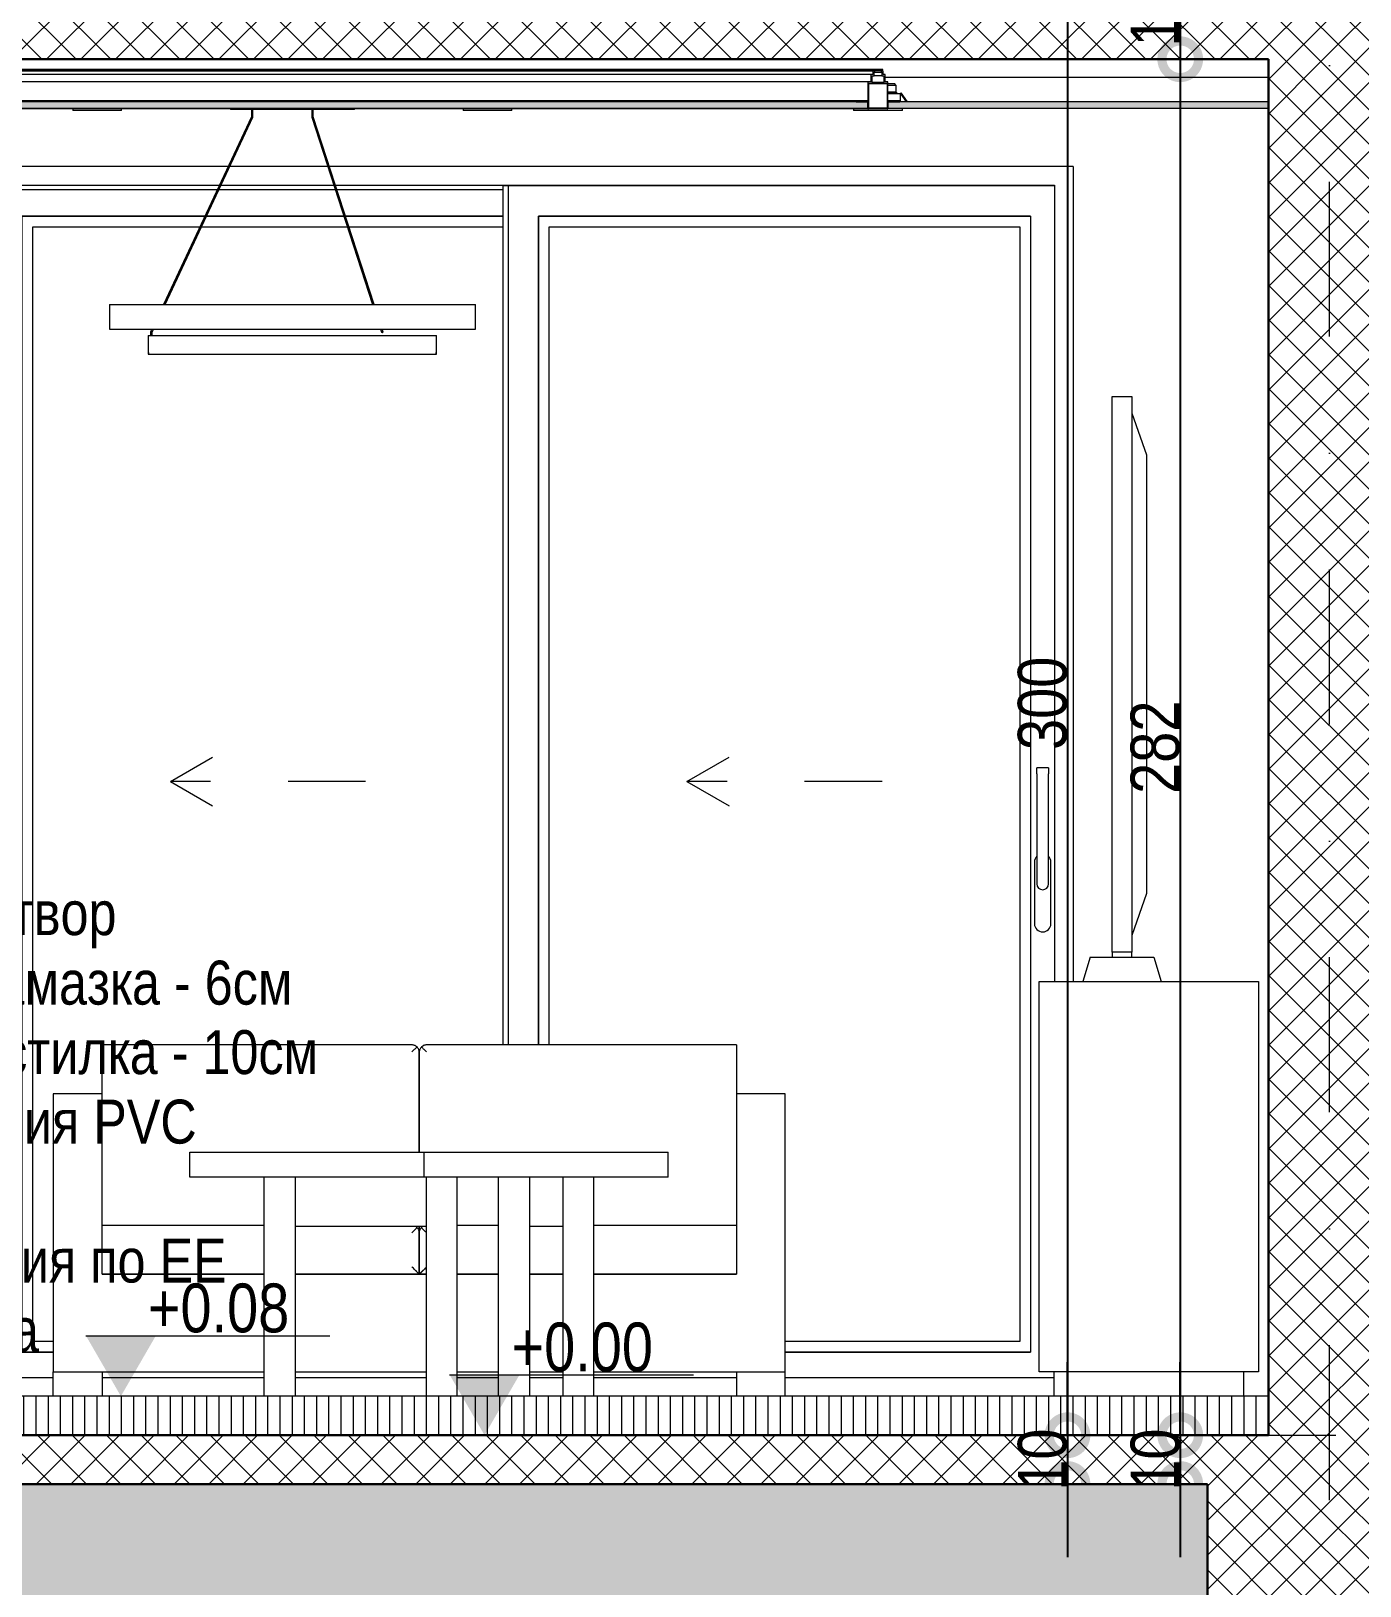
# Model space of a CAD drawing. Header units: centimetres. Extents: x 0 to 25250, y 0 to 2250.
# Drawn here: x 10429.7 to 10702, y 269 to 587.7 of the extents above; entities that cross this region are included whole.
import ezdxf

# ---------------------------------------------------------------- set-up
doc = ezdxf.new("R2010")
doc.units = ezdxf.units.CM
for name, pattern in [('17-View-1$0$Dash', [31.75, 15.875, -15.875]), ('20-View-2$0$Dash', [31.75, 15.875, -15.875]), ('20-View-2$0$Dash dot', [79.375, 31.75, -23.8125, 0, -23.8125])]:
    doc.linetypes.add(name, pattern=pattern)
for name, color, linetype, lineweight in [('A-ANNO-DIMS', 7, 'Continuous', 9), ('A-ANNO-NOTE', 7, 'Continuous', 9), ('A-CLNG', 7, 'Continuous', 15), ('A-CLNG-PATT', 7, 'Continuous', 15), ('A-DETL', 7, 'Continuous', 9), ('A-DETL-GENF', 7, 'Continuous', 9), ('A-FLOR-FNSH', 7, 'Continuous', 9), ('A-FLOR-LEVL', 7, 'Continuous', 9), ('A-FLOR-MCUT', 7, 'Continuous', 9), ('A-FLOR-PATT', 7, 'Continuous', 9), ('A-GLAZ', 7, 'Continuous', 5), ('A-GLAZ-HDLN', 7, '17-View-1$0$Dash', 5), ('A-WALL', 7, 'Continuous', 9), ('A-WALL-PATT', 7, 'Continuous', 9), ('E-ELEC-EQPM', 7, 'Continuous', 9), ('E-LITE-EQPM', 7, 'Continuous', 9), ('G-ANNO-DIMS', 7, 'Continuous', 9), ('G-ANNO-TEXT', 7, 'Continuous', 9), ('I-FURN', 7, 'Continuous', 9), ('S-BEAM', 7, 'Continuous', 9), ('S-COLS', 7, 'Continuous', 9), ('S-GRID', 7, 'Continuous', 9)]:
    doc.layers.add(name, color=color, linetype=linetype, lineweight=lineweight)
doc.styles.add('20-View-2$0$Arial Narrow', font='ARIALN.TTF', dxfattribs={"height": 10})
doc.styles.add('20-View-2$0$Arial Narrow_2', font='ARIALN.TTF', dxfattribs={"height": 9})
doc.dimstyles.new('20-View-2$0$TEC_DIM', dxfattribs={"dimscale": 30.48, "dimtxt": 10.23431, "dimasz": 0.492126, "dimexe": 0.393701, "dimexo": 0.246063, "dimgap": 0, "dimtad": 1, "dimdec": 0, "dimzin": 0, "dimdsep": 46, "dimtxsty": '20-View-2$0$Arial Narrow', "dimblk1": '20-View-2$0$_DotSmall', "dimblk2": '20-View-2$0$_DotSmall', "dimsah": 1, "dimcen": 0.09, "dimazin": 0, "dimtfac": 1, "dimtdec": 4, "dimtix": 1, "dimtmove": 0, "dimatfit": 3, "dimfxl": 1, "dimtvp": 1, "dimtolj": 1, "dimtzin": 0, "dimarcsym": 2})
pattern_1 = [(45, (10354.618, 595.541), (-3.535534, 3.535534), []), (135, (10354.618, 595.541), (-3.535534, -3.535534), [])]

# ---------------------------------------------------------------- blocks, each defined once
blk = doc.blocks.new('SLIDING - TRIPLE - SL_SL_SL - 330x252-2510809-2-2')
at = {"layer": 'A-GLAZ'}
for p, q in [((972.94, 80), (972.94, 256.2)), ((972.94, 256.2), (1124.2, 256.2)), ((1123.78, 255.25), (972.94, 255.25)), ((1076.5, 11.8), (1076.5, 255.25)), ((1077.53, 255.25), (1077.53, 11.8)), ((1077.53, 255.25), (1077.53, 11.8)), ((1147.96, 255.25), (1124.07, 255.25)), ((1124.53, 256.2), (1147.65, 256.2)), ((1147.96, 256.2), (1295.34, 256.2)), ((1182.33, 255.25), (1148.27, 255.25)), ((1182.33, 80), (1182.33, 256.05)), ((1183.36, 256.05), (1182.33, 256.05)), ((1183.36, 256.05), (1183.36, 80)), ((1183.36, 256.05), (1183.36, 80)), ((1295.34, 256.05), (1183.36, 256.05)), ((1295.34, 256.2), (1295.34, 93)), ((977.89, 80), (977.89, 249.85)), ((1076.5, 249.85), (977.89, 249.85)), ((977.89, 249.85), (1076.5, 249.85)), ((977.89, 80), (977.89, 249.85)), ((1083.73, 249.85), (1083.73, 17)), ((1121.24, 249.85), (1083.73, 249.85)), ((1083.73, 17), (1083.73, 249.85)), ((1083.73, 249.85), (1121.24, 249.85)), ((1149.73, 249.85), (1121.56, 249.85)), ((1121.56, 249.85), (1149.73, 249.85)), ((1182.33, 249.85), (1150.02, 249.85)), ((1150.02, 249.85), (1182.33, 249.85)), ((1189.56, 249.85), (1189.56, 80)), ((1290.39, 249.85), (1189.56, 249.85)), ((1189.56, 80), (1189.56, 249.85)), ((1189.56, 249.85), (1290.39, 249.85)), ((1290.39, 249.85), (1290.39, 17)), ((1290.39, 249.85), (1290.39, 17)), ((980.09, 247.65), (1076.5, 247.65)), ((980.09, 79.05), (980.09, 247.65)), ((1085.93, 19.2), (1085.93, 247.65)), ((1085.93, 247.65), (1120.21, 247.65)), ((1120.51, 247.65), (1150.43, 247.65)), ((1150.72, 247.65), (1182.33, 247.65)), ((1191.76, 80), (1191.76, 247.65)), ((1191.76, 247.65), (1288.19, 247.65)), ((1288.19, 247.65), (1288.19, 19.2)), ((1294.09, 136.8), (1291.69, 136.8)), ((1291.69, 136.74), (1291.69, 136.8)), ((1291.69, 135.67), (1291.69, 136.74)), ((1291.69, 135.52), (1291.69, 135.67)), ((1291.69, 135.52), (1291.69, 113)), ((1294.09, 136.8), (1294.09, 136.74)), ((1294.09, 136.74), (1294.09, 135.67)), ((1294.09, 135.67), (1294.09, 135.52)), ((1294.09, 113), (1294.09, 135.52)), ((1291.22, 117.5), (1291.22, 104.83)), ((1294.57, 104.83), (1294.57, 117.5)), ((1076.5, 19.2), (1050.14, 19.2)), ((1090.14, 19.2), (1085.93, 19.2)), ((1288.19, 19.2), (1240.14, 19.2)), ((1050.14, 17), (1076.5, 17)), ((1076.5, 17), (1050.14, 17)), ((1083.73, 17), (1090.14, 17)), ((1090.14, 17), (1083.73, 17)), ((1240.14, 17), (1290.39, 17)), ((1290.39, 17), (1240.14, 17)), ((972.94, 11.8), (972.94, 13)), ((1040.14, 11.8), (972.94, 11.8)), ((1090.14, 11.8), (1050.14, 11.8)), ((1133.38, 11.8), (1100.14, 11.8)), ((1166.55, 11.8), (1139.73, 11.8)), ((1181.38, 11.8), (1172.9, 11.8)), ((1194.55, 11.8), (1187.73, 11.8)), ((1230.14, 11.8), (1200.9, 11.8)), ((1295.14, 11.8), (1240.14, 11.8))]:
    blk.add_line(p, q, dxfattribs=at)
for centre, radius, start, end in [((1292.89, 117.5), 1.68, 135.8789, 180), ((1292.89, 117.5), 1.67, 0, 44.1211), ((1292.89, 113), 1.2, 180, 360), ((1292.89, 104.83), 1.68, 180, 360)]:
    blk.add_arc(centre, radius, start, end, dxfattribs=at)
at = {"layer": 'A-GLAZ-HDLN'}
for p, q in [((1114.14, 134), (1122.8, 139)), ((1219.98, 134), (1228.64, 139)), ((1114.14, 134), (1122.8, 129)), ((1154.14, 134), (1114.14, 134)), ((1219.98, 134), (1228.64, 129)), ((1259.98, 134), (1219.98, 134))]:
    blk.add_line(p, q, dxfattribs=at)
blk = doc.blocks.new('Sofa-08 - 1400 x 802-2263085-2-2')
at = {"layer": 'I-FURN', "color": 253, "true_color": 0xaaaaaa}
for p, q in [((1163.64, 80), (1100.14, 80)), ((1100.14, 78.56), (1100.14, 80)), ((1230.14, 80), (1166.64, 80)), ((1230.14, 80), (1230.14, 78.56)), ((1100.14, 70), (1100.14, 78.56)), ((1165.14, 58), (1165.14, 78.5)), ((1165.14, 78.5), (1165.14, 58)), ((1165.14, 58), (1165.14, 78.5)), ((1230.14, 78.56), (1230.14, 70)), ((1100.14, 70), (1090.14, 70)), ((1090.14, 70), (1090.14, 13)), ((1100.14, 33), (1100.14, 70)), ((1240.14, 70), (1230.14, 70)), ((1230.14, 70), (1230.14, 33)), ((1240.14, 13), (1240.14, 70)), ((1133.38, 43), (1100.14, 43)), ((1100.14, 34.5), (1100.14, 41.5)), ((1165.14, 41.5), (1165.14, 42.76)), ((1165.14, 42.76), (1165.14, 41.5)), ((1165.14, 41.5), (1165.14, 42.76)), ((1165.14, 33), (1165.14, 41.5)), ((1165.14, 41.5), (1165.14, 33)), ((1165.14, 33), (1165.14, 41.5)), ((1181.38, 43), (1172.9, 43)), ((1230.14, 43), (1200.9, 43)), ((1230.14, 41.5), (1230.14, 34.5)), ((1100.14, 33), (1133.38, 33)), ((1133.38, 33), (1100.14, 33)), ((1139.73, 33), (1165.14, 33)), ((1163.64, 33), (1139.73, 33)), ((1166.55, 33), (1163.64, 33)), ((1165.14, 33), (1166.55, 33)), ((1172.9, 33), (1181.38, 33)), ((1181.38, 33), (1172.9, 33)), ((1187.73, 33), (1194.55, 33)), ((1194.55, 33), (1187.73, 33)), ((1200.9, 33), (1230.14, 33)), ((1230.14, 33), (1200.9, 33)), ((1090.14, 13), (1100.14, 13)), ((1090.14, 8), (1090.14, 13)), ((1090.14, 13), (1133.38, 13)), ((1100.14, 13), (1100.14, 8)), ((1139.73, 13), (1166.55, 13)), ((1172.9, 13), (1181.38, 13)), ((1187.73, 13), (1194.55, 13)), ((1200.9, 13), (1240.14, 13)), ((1230.14, 13), (1240.14, 13)), ((1230.14, 13), (1230.14, 8)), ((1240.14, 8), (1240.14, 13))]:
    blk.add_line(p, q, dxfattribs=at)
for points in [[(1164.68, 79.58), (1164.61, 79.65), (1164.45, 79.78), (1164.19, 79.91), (1163.92, 79.98), (1163.74, 80), (1163.64, 80)], [(1166.64, 80), (1166.55, 80), (1166.37, 79.98), (1166.1, 79.91), (1165.84, 79.78), (1165.68, 79.65), (1165.6, 79.58)], [(1163.64, 78.56), (1163.74, 78.65), (1163.92, 78.83), (1164.19, 79.1), (1164.45, 79.35), (1164.61, 79.51), (1164.68, 79.58)], [(1165.14, 78.5), (1165.14, 78.6), (1165.12, 78.8), (1165.03, 79.09), (1164.89, 79.36), (1164.76, 79.51), (1164.68, 79.58)], [(1164.97, 79.19), (1164.96, 79.21), (1164.95, 79.23), (1164.94, 79.25)], [(1165.09, 78.89), (1165.09, 78.91), (1165.08, 78.93), (1165.07, 78.96)], [(1165.6, 79.58), (1165.53, 79.51), (1165.4, 79.36), (1165.25, 79.09), (1165.16, 78.8), (1165.14, 78.6), (1165.14, 78.5)], [(1165.21, 78.96), (1165.21, 78.93), (1165.2, 78.91), (1165.19, 78.89)], [(1165.34, 79.25), (1165.33, 79.23), (1165.32, 79.21), (1165.31, 79.19)], [(1165.6, 79.58), (1165.68, 79.51), (1165.84, 79.35), (1166.1, 79.1), (1166.37, 78.83), (1166.55, 78.65), (1166.64, 78.56)], [(1164.7, 42.56), (1164.63, 42.64), (1164.55, 42.7), (1164.46, 42.76)], [(1164.7, 42.56), (1164.77, 42.49), (1164.9, 42.34), (1165.04, 42.08), (1165.12, 41.79), (1165.14, 41.6), (1165.14, 41.5)], [(1164.97, 42.19), (1164.96, 42.21), (1164.95, 42.23), (1164.94, 42.25)], [(1165.09, 41.89), (1165.09, 41.91), (1165.08, 41.93), (1165.07, 41.95)], [(1165.14, 41.5), (1165.14, 41.6), (1165.16, 41.79), (1165.25, 42.08), (1165.39, 42.34), (1165.51, 42.49), (1165.58, 42.56)], [(1165.21, 41.95), (1165.21, 41.93), (1165.2, 41.91), (1165.19, 41.89)], [(1165.34, 42.25), (1165.33, 42.23), (1165.32, 42.21), (1165.31, 42.19)], [(1165.83, 42.76), (1165.74, 42.7), (1165.66, 42.64), (1165.58, 42.56)]]:
    blk.add_open_spline(points, degree=3, dxfattribs=at)
for points, knots in [([(1163.64, 41.5), (1163.74, 41.59), (1163.92, 41.78), (1164.15, 42.01), (1164.33, 42.19), (1164.51, 42.36), (1164.63, 42.48), (1164.7, 42.56)], [0, 0, 0, 0, 0.25, 0.5, 0.625, 0.75, 1, 1, 1, 1]), ([(1165.58, 42.56), (1165.66, 42.48), (1165.78, 42.36), (1165.96, 42.19), (1166.13, 42.01), (1166.33, 41.81), (1166.49, 41.65), (1166.55, 41.59)], [0, 0, 0, 0, 0.25, 0.375, 0.5, 0.75, 0.9195172, 0.9195172, 0.9195172, 0.9195172]), ([(1165.14, 33), (1165.14, 33), (1165.13, 33.01), (1165.11, 33.03), (1165.09, 33.05), (1165.06, 33.08), (1165.03, 33.12), (1164.99, 33.16), (1164.94, 33.2), (1164.9, 33.25), (1164.84, 33.3), (1164.79, 33.35), (1164.73, 33.41), (1164.67, 33.47), (1164.59, 33.55), (1164.51, 33.64), (1164.42, 33.73), (1164.33, 33.81), (1164.17, 33.97), (1163.93, 34.21), (1163.74, 34.4), (1163.64, 34.5)], [0, 0, 0, 0, 0.071429, 0.107143, 0.142857, 0.178571, 0.214286, 0.25, 0.285714, 0.321429, 0.357143, 0.392857, 0.428571, 0.464286, 0.5, 0.571429, 0.607143, 0.642857, 0.714286, 0.857143, 1, 1, 1, 1]), ([(1166.55, 34.41), (1166.49, 34.34), (1166.33, 34.18), (1166.12, 33.97), (1165.96, 33.81), (1165.87, 33.73), (1165.8, 33.66), (1165.74, 33.59), (1165.67, 33.53), (1165.61, 33.47), (1165.55, 33.41), (1165.5, 33.35), (1165.44, 33.3), (1165.39, 33.25), (1165.34, 33.2), (1165.3, 33.16), (1165.26, 33.12), (1165.23, 33.08), (1165.2, 33.05), (1165.17, 33.03), (1165.15, 33.01), (1165.14, 33), (1165.14, 33)], [0.0446461, 0.0446461, 0.0446461, 0.0446461, 0.1428571, 0.2857143, 0.3571429, 0.3928571, 0.4285714, 0.4642857, 0.5, 0.5357143, 0.5714286, 0.6071429, 0.6428571, 0.6785714, 0.7142857, 0.75, 0.7857143, 0.8214286, 0.8571429, 0.8928571, 0.9285714, 1, 1, 1, 1])]:
    blk.add_open_spline(points, degree=3, knots=knots, dxfattribs=at)
blk = doc.blocks.new('ШКАФ - ШКАФ-2262984-2-2')
at = {"layer": 'I-FURN', "color": 253, "true_color": 0xaaaaaa}
for p, q in [((1292.14, 93), (1337.14, 93)), ((1292.14, 13), (1292.14, 93)), ((1337.14, 93), (1337.14, 13)), ((1337.14, 13), (1292.14, 13)), ((1295.14, 13), (1295.14, 8)), ((1334.14, 8), (1334.14, 13)), ((1334.14, 8), (1295.14, 8))]:
    blk.add_line(p, q, dxfattribs=at)
blk = doc.blocks.new('TV - 85 Zoll-2243002-2-2')
at = {"layer": 'E-ELEC-EQPM', "color": 253, "true_color": 0xaaaaaa}
for p, q in [((1307.14, 99), (1307.14, 212.9)), ((1307.14, 212.9), (1311.14, 212.9)), ((1311.14, 212.9), (1311.14, 99)), ((1311.14, 209.47), (1314.14, 200.9)), ((1314.14, 200.9), (1314.14, 111)), ((1314.14, 111), (1311.14, 102.43)), ((1307.14, 99), (1307.14, 98)), ((1311.14, 99), (1307.14, 99)), ((1311.14, 98), (1311.14, 99)), ((1302.64, 98), (1301.14, 93)), ((1315.64, 98), (1317.14, 93))]:
    blk.add_line(p, q, dxfattribs=at)
at = {"layer": 'E-ELEC-EQPM', "color": 253, "true_color": 0xaaaaaa, "flags": 128}
for points in [[(1302.64, 98), (1302.86, 98), (1303.51, 98), (1304.55, 98), (1305.89, 98), (1307.46, 98), (1309.14, 98)], [(1309.14, 98), (1310.83, 98), (1312.39, 98), (1313.74, 98), (1314.77, 98), (1315.42, 98), (1315.64, 98)]]:
    blk.add_lwpolyline(points, dxfattribs=at)
blk = doc.blocks.new('Tisch-03 - 800 x 800 x 750-2251493-2-2')
at = {"layer": 'I-FURN', "color": 253, "true_color": 0xaaaaaa}
for p, q in [((1118.14, 58), (1166.14, 58)), ((1118.14, 52.92), (1118.14, 58)), ((1166.14, 52.92), (1118.14, 52.92)), ((1133.38, 8), (1133.38, 52.92)), ((1139.73, 52.92), (1139.73, 8)), ((1166.55, 52.92), (1166.55, 8)), ((1172.9, 8), (1172.9, 52.92)), ((1166.55, 42.76), (1139.73, 42.76))]:
    blk.add_line(p, q, dxfattribs=at)
blk = doc.blocks.new('Tisch-03 - 800 x 800 x 751-2263174-2-2')
at = {"layer": 'I-FURN', "color": 253, "true_color": 0xaaaaaa}
for p, q in [((1166.14, 58), (1216.14, 58)), ((1166.14, 52.92), (1166.14, 58)), ((1216.14, 52.92), (1216.14, 58)), ((1216.14, 52.92), (1166.14, 52.92)), ((1181.38, 8), (1181.38, 52.92)), ((1187.73, 52.92), (1187.73, 8)), ((1194.55, 52.92), (1194.55, 8)), ((1200.9, 8), (1200.9, 52.92)), ((1194.55, 42.76), (1187.73, 42.76))]:
    blk.add_line(p, q, dxfattribs=at)
blk = doc.blocks.new('Spot Elevations - ELEVATION_PROJECT-150941-2-2')
at = {"layer": 'A-ANNO-NOTE'}
blk.add_hatch(color=256, dxfattribs=at).paths.add_polyline_path([(1558.35, 312.39), (1572.66, 312.39), (1565.5, 300)])
blk.add_line((1558.35, 312.39), (1608.35, 312.39), dxfattribs=at)
blk = doc.blocks.new('20-View-2$0$_DotSmall')
at = {"color": 0, "linetype": 'ByBlock', "const_width": 0.5}
blk.add_lwpolyline([(-0.0625, 0, 1), (0.0625, 0, 1)], format="xyb", close=True, dxfattribs=at)
blk = doc.blocks.new('*D3048')
at = {"layer": 'A-ANNO-DIMS', "color": 0, "lineweight": -2, "transparency": 16777216}
for p, q in [((10660.37, 599.88), (10653.22, 599.88)), ((10665.22, 599.88), (10665.22, 581.88)), ((10660.37, 581.88), (10653.22, 581.88))]:
    blk.add_line(p, q, dxfattribs=at)
at = {"layer": 'A-ANNO-DIMS', "color": 0, "lineweight": -2, "transparency": 16777216, "xscale": 15, "yscale": 15, "zscale": 15}
for p, rotation in [((10665.22, 599.88), 90), ((10665.22, 581.88), 270)]:
    blk.add_blockref('20-View-2$0$_DotSmall', p, dxfattribs=dict(at, rotation=rotation))
at = {"layer": 'A-ANNO-DIMS', "color": 0, "transparency": 16777216, "insert": (10660.12, 590.88), "char_height": 10, "width": 15.2053, "attachment_point": 5, "rotation": 90, "style": '20-View-2$0$Arial Narrow'}
blk.add_mtext('\\A1;18', dxfattribs=at)
blk = doc.blocks.new('*D3049')
at = {"layer": 'A-ANNO-DIMS', "color": 0, "lineweight": -2, "transparency": 16777216}
for p, q in [((10660.37, 581.88), (10653.22, 581.88)), ((10665.22, 581.88), (10665.22, 299.88)), ((10660.37, 299.88), (10653.22, 299.88))]:
    blk.add_line(p, q, dxfattribs=at)
at = {"layer": 'A-ANNO-DIMS', "color": 0, "lineweight": -2, "transparency": 16777216, "xscale": 15, "yscale": 15, "zscale": 15}
for p, rotation in [((10665.22, 581.88), 90), ((10665.22, 299.88), 270)]:
    blk.add_blockref('20-View-2$0$_DotSmall', p, dxfattribs=dict(at, rotation=rotation))
at = {"layer": 'A-ANNO-DIMS', "color": 0, "transparency": 16777216, "insert": (10660.12, 440.88), "char_height": 10, "width": 22.8079, "attachment_point": 5, "rotation": 90, "style": '20-View-2$0$Arial Narrow'}
blk.add_mtext('\\A1;282', dxfattribs=at)
blk = doc.blocks.new('*D3050')
at = {"layer": 'A-ANNO-DIMS', "color": 0, "lineweight": -2, "transparency": 16777216}
for p, q in [((10665.22, 299.88), (10665.22, 314.88)), ((10660.37, 299.88), (10653.22, 299.88)), ((10665.22, 299.88), (10665.22, 289.88)), ((10660.37, 289.88), (10653.22, 289.88)), ((10665.22, 289.88), (10665.22, 274.88))]:
    blk.add_line(p, q, dxfattribs=at)
at = {"layer": 'A-ANNO-DIMS', "color": 0, "lineweight": -2, "transparency": 16777216, "xscale": 15, "yscale": 15, "zscale": 15}
for p, rotation in [((10665.22, 299.88), 270), ((10665.22, 289.88), 90)]:
    blk.add_blockref('20-View-2$0$_DotSmall', p, dxfattribs=dict(at, rotation=rotation))
at = {"layer": 'A-ANNO-DIMS', "color": 0, "transparency": 16777216, "insert": (10660.12, 294.88), "char_height": 10, "width": 15.2053, "attachment_point": 5, "rotation": 90, "style": '20-View-2$0$Arial Narrow'}
blk.add_mtext('\\A1;10', dxfattribs=at)
blk = doc.blocks.new('*D3052')
at = {"layer": 'A-ANNO-DIMS', "color": 0, "lineweight": -2, "transparency": 16777216}
for p, q in [((10637.26, 599.88), (10630.11, 599.88)), ((10642.11, 599.88), (10642.11, 299.88)), ((10637.26, 299.88), (10630.11, 299.88))]:
    blk.add_line(p, q, dxfattribs=at)
at = {"layer": 'A-ANNO-DIMS', "color": 0, "lineweight": -2, "transparency": 16777216, "xscale": 15, "yscale": 15, "zscale": 15}
for p, rotation in [((10642.11, 599.88), 90), ((10642.11, 299.88), 270)]:
    blk.add_blockref('20-View-2$0$_DotSmall', p, dxfattribs=dict(at, rotation=rotation))
at = {"layer": 'A-ANNO-DIMS', "color": 0, "transparency": 16777216, "insert": (10637.01, 449.88), "char_height": 10, "width": 22.8079, "attachment_point": 5, "rotation": 90, "style": '20-View-2$0$Arial Narrow'}
blk.add_mtext('\\A1;300', dxfattribs=at)
blk = doc.blocks.new('*D3053')
at = {"layer": 'A-ANNO-DIMS', "color": 0, "lineweight": -2, "transparency": 16777216}
for p, q in [((10642.11, 299.88), (10642.11, 314.88)), ((10637.26, 299.88), (10630.11, 299.88)), ((10642.11, 299.88), (10642.11, 289.88)), ((10637.26, 289.88), (10630.11, 289.88)), ((10642.11, 289.88), (10642.11, 274.88))]:
    blk.add_line(p, q, dxfattribs=at)
at = {"layer": 'A-ANNO-DIMS', "color": 0, "lineweight": -2, "transparency": 16777216, "xscale": 15, "yscale": 15, "zscale": 15}
for p, rotation in [((10642.11, 299.88), 270), ((10642.11, 289.88), 90)]:
    blk.add_blockref('20-View-2$0$_DotSmall', p, dxfattribs=dict(at, rotation=rotation))
at = {"layer": 'A-ANNO-DIMS', "color": 0, "transparency": 16777216, "insert": (10637.01, 294.88), "char_height": 10, "width": 15.2053, "attachment_point": 5, "rotation": 90, "style": '20-View-2$0$Arial Narrow'}
blk.add_mtext('\\A1;10', dxfattribs=at)
blk = doc.blocks.new('LIGHT PROFILE - 60-1634594-2-2')
at = {"layer": 'E-LITE-EQPM', "lineweight": 5}
for p, q in [((1017.22, 277), (1021.07, 277)), ((1017.22, 277), (1017.22, 272)), ((1021.07, 272), (1021.07, 277)), ((1021.07, 272), (1017.22, 272))]:
    blk.add_line(p, q, dxfattribs=at)
blk = doc.blocks.new('ClearAccent-RS060B-3D - 1xLED5-36-_830-V27-2-2')
at = {"layer": 'E-LITE-EQPM', "lineweight": 5}
for p, q in [((1261.22, 275), (1263.72, 275)), ((1262.89, 276.64), (1261.24, 276.64)), ((1261.24, 275.24), (1262.89, 275.24)), ((1262.89, 275.24), (1261.24, 275.24)), ((1261.26, 277), (1262.54, 277)), ((1262.44, 275), (1262.44, 275.24)), ((1262.89, 276.64), (1262.54, 277)), ((1262.89, 275.24), (1262.89, 276.64)), ((1263.14, 275), (1262.89, 275.24)), ((1263.88, 275.11), (1263.72, 275)), ((1263.72, 275), (1264.94, 273.25)), ((1263.72, 273.32), (1263.72, 275)), ((1265.18, 273.25), (1263.88, 275.11)), ((1254.14, 271.83), (1254.14, 271.5)), ((1264.14, 271.5), (1254.14, 271.5)), ((1263.64, 273.25), (1263.72, 273.32)), ((1263.71, 273.32), (1263.72, 273.32)), ((1264.14, 271.5), (1264.14, 272))]:
    blk.add_line(p, q, dxfattribs=at)
blk = doc.blocks.new('ClearAccent-RS060B-3D - 1xLED5-36-_830-V28-2-2')
at = {"layer": 'E-LITE-EQPM', "lineweight": 5}
for p, q in [((1174.14, 271.83), (1174.14, 271.5)), ((1184.14, 271.5), (1174.14, 271.5)), ((1184.14, 271.5), (1184.14, 271.83))]:
    blk.add_line(p, q, dxfattribs=at)
blk = doc.blocks.new('ВИСЯЩА ЛАМПА ДВОЕН КРЪГ - ВИСЯЩА ЛАМПА ДВОЕН КРЪГ-1620252-2-2')
at = {"layer": 'E-LITE-EQPM', "lineweight": 5}
for p, q in [((1126.43, 272), (1126.43, 271.73)), ((1151.86, 271.73), (1126.43, 271.73)), ((1130.76, 271.73), (1130.76, 270.21)), ((1131.07, 270.14), (1131.07, 271.73)), ((1143.11, 271.73), (1143.11, 270.15)), ((1143.43, 270.2), (1143.43, 271.73)), ((1143.43, 270.2), (1143.43, 271.73)), ((1151.86, 271.73), (1151.86, 272)), ((1130.76, 270.21), (1112.72, 231.73)), ((1113.07, 231.73), (1131.07, 270.14)), ((1143.11, 270.15), (1155.59, 231.73)), ((1155.92, 231.73), (1143.43, 270.2)), ((1101.64, 231.73), (1101.64, 226.67)), ((1101.64, 231.73), (1176.64, 231.73)), ((1176.64, 226.67), (1176.64, 231.73)), ((1101.64, 226.67), (1176.64, 226.67)), ((1110.35, 226.67), (1110.1, 226.15)), ((1110.42, 226.07), (1110.7, 226.67)), ((1157.23, 226.67), (1157.43, 226.06)), ((1157.73, 226.16), (1157.56, 226.67)), ((1109.6, 225.4), (1109.6, 221.57)), ((1109.6, 225.4), (1168.69, 225.4)), ((1110.1, 226.15), (1110.1, 225.4)), ((1110.42, 225.4), (1110.42, 226.07)), ((1168.69, 221.57), (1168.69, 225.4)), ((1109.6, 221.57), (1168.69, 221.57)), ((1109.64, 221.92), (1109.64, 221.57)), ((1168.64, 221.57), (1168.64, 221.92))]:
    blk.add_line(p, q, dxfattribs=at)
for start_param, end_param in [(0.967889, 4.109481), (3.141593, 3.847682), (4.109481, 5.156679), (4.371281, 4.894879), (5.418478, 7.251074), (5.418478, 6.283185)]:
    blk.add_ellipse((1157.58, 226.11), major_axis=(0.151, 0.049), ratio=0.471676, start_param=start_param, end_param=end_param, dxfattribs=at)
for points, knots in [([(1130.91, 270.18), (1130.9, 270.18), (1130.87, 270.19), (1130.83, 270.19), (1130.8, 270.2), (1130.77, 270.21), (1130.76, 270.21), (1130.76, 270.21)], [0, 0, 0, 0, 0.0833333, 0.1666667, 0.25, 0.3333333, 0.5, 0.5, 0.5, 0.5]), ([(1131.07, 270.14), (1131.07, 270.14), (1131.06, 270.14), (1131.01, 270.16), (1130.96, 270.17), (1130.93, 270.17), (1130.91, 270.18)], [0.5, 0.5, 0.5, 0.5, 0.6666667, 0.8333333, 0.9166667, 1, 1, 1, 1]), ([(1143.35, 270.22), (1143.32, 270.22), (1143.28, 270.22), (1143.23, 270.21), (1143.19, 270.2), (1143.16, 270.19), (1143.13, 270.18), (1143.11, 270.16), (1143.11, 270.16), (1143.11, 270.15)], [0, 0, 0, 0, 0.1666667, 0.25, 0.3333333, 0.4166667, 0.5, 0.5833333, 0.6666667, 0.6666667, 0.6666667, 0.6666667]), ([(1110.26, 226.11), (1110.25, 226.11), (1110.22, 226.12), (1110.18, 226.13), (1110.15, 226.13), (1110.12, 226.14), (1110.1, 226.15), (1110.1, 226.15)], [0, 0, 0, 0, 0.0833333, 0.1666667, 0.25, 0.3333333, 0.5, 0.5, 0.5, 0.5]), ([(1110.42, 226.07), (1110.42, 226.07), (1110.41, 226.08), (1110.36, 226.09), (1110.31, 226.1), (1110.28, 226.11), (1110.26, 226.11)], [0.5, 0.5, 0.5, 0.5, 0.6666667, 0.8333333, 0.9166667, 1, 1, 1, 1])]:
    blk.add_open_spline(points, degree=3, knots=knots, dxfattribs=at)
for points in [[(1143.43, 270.2), (1143.43, 270.2), (1143.42, 270.21), (1143.41, 270.22), (1143.38, 270.22), (1143.36, 270.22), (1143.35, 270.22)], [(1143.42, 270.21), (1143.43, 270.21), (1143.43, 270.2), (1143.43, 270.2)]]:
    blk.add_open_spline(points, degree=3, dxfattribs=at)
blk = doc.blocks.new('ВИСЯЩА ЛАМПА ДВОЕН КРЪГ - ВИСЯЩА ЛАМПА ДВОЕН КРЪГ-V37-2-2')
at = {"layer": 'E-LITE-EQPM', "lineweight": 5}
for p, q in [((1130.76, 271.73), (1130.76, 270.21)), ((1131.07, 270.14), (1131.07, 271.73)), ((1143.11, 271.73), (1143.11, 270.15)), ((1143.43, 270.2), (1143.43, 271.73)), ((1110.1, 226.15), (1110.1, 225.4)), ((1110.42, 225.4), (1110.42, 226.07))]:
    blk.add_line(p, q, dxfattribs=at)
for start_param, end_param in [(3.062284, 3.324083), (6.203876, 6.283185)]:
    blk.add_ellipse((1157.58, 226.11), major_axis=(0.151, 0.049), ratio=0.471676, start_param=start_param, end_param=end_param, dxfattribs=at)
for points in [[(1143.11, 270.15), (1143.11, 270.15), (1143.11, 270.14), (1143.13, 270.14), (1143.16, 270.13), (1143.18, 270.13), (1143.19, 270.13)], [(1143.42, 270.21), (1143.43, 270.21), (1143.43, 270.2), (1143.43, 270.2)]]:
    blk.add_open_spline(points, degree=3, dxfattribs=at)

msp = doc.modelspace()

# ---------------------------------------------------------------- hatches: boundary and pattern name
at = {"layer": 'A-CLNG-PATT', "true_color": 0xffff80}
h = msp.add_hatch(color=51, dxfattribs=at)
h.paths.add_polyline_path([(10438.71, 571.88), (10601.23, 571.88), (10601.23, 573.13), (10365.33, 573.13), (10365.33, 571.88), (10434.86, 571.88)])
h.paths.add_polyline_path([(10683.28, 571.88), (10683.28, 573.13), (10605.33, 573.13), (10605.33, 571.88), (10673.88, 571.88)])
h.paths.add_polyline_path([(10057.05, 571.88), (10361.23, 571.88), (10361.23, 573.13), (10053.28, 573.13), (10053.28, 571.88)])
at = {"layer": 'A-DETL-GENF'}
h = msp.add_hatch(dxfattribs=at)
h.set_pattern_fill('FP2_22', color=256, style=0, pattern_type=2)
h.set_pattern_definition([(0, (10354.618, 595.54), (19.05, 19.05), [19.05, -19.05]), (0, (10354.618, 602.685), (19.05, 19.05), [19.05, -19.05]), (0, (10354.618, 609.828), (19.05, 19.05), [19.05, -19.05]), (90, (10357, 612.21), (-19.05, 19.05), [19.05, -19.05]), (90, (10364.143, 612.21), (-19.05, 19.05), [19.05, -19.05]), (90, (10371.287, 612.21), (-19.05, 19.05), [19.05, -19.05])])
h.paths.add_polyline_path([(10299.45, 181.51), (10669.22, 181.51), (10669.22, 184.38), (10670.78, 184.38), (10670.78, 289.88), (10078.28, 289.88), (10078.28, 184.38), (10079.8, 184.38), (10079.8, 181.51), (10242.1, 181.51)])
h.paths.add_polyline_path([(9501.89, 181.51), (9566.72, 181.51), (9566.72, 184.38), (9568.28, 184.38), (9568.28, 199.88), (9553.28, 199.88), (9553.28, 269.88), (9378.53, 269.88), (9378.53, 181.51)])
h.paths.add_polyline_path([(11352.4, 181.51), (11352.4, 269.88), (11143.28, 269.88), (11143.28, 199.88), (11128.28, 199.88), (11128.28, 184.38), (11129.8, 184.38), (11129.8, 181.51), (11229.03, 181.51)])
h.paths.add_polyline_path([(9619.8, 181.51), (10026.72, 181.51), (10026.72, 184.38), (10028.28, 184.38), (10028.28, 289.88), (9618.28, 289.88), (9618.28, 184.38), (9619.8, 184.38), (9619.8, 181.84)])
h.paths.add_polyline_path([(11071.91, 181.51), (11076.72, 181.51), (11076.72, 184.38), (11078.28, 184.38), (11078.28, 289.88), (10720.78, 289.88), (10720.78, 184.38), (10722.3, 184.38), (10722.3, 181.51), (10982.3, 181.51)])
at = {"layer": 'A-FLOR-PATT'}
h = msp.add_hatch(dxfattribs=at)
h.set_pattern_fill('FP2_21', color=256, style=0, pattern_type=2)
h.set_pattern_definition(pattern_1)
h.paths.add_polyline_path([(10365.46, 581.88), (11128.28, 581.88), (11128.28, 599.88), (9488.28, 599.88), (9488.28, 581.88), (10350.04, 581.88)])
at = {"layer": 'A-FLOR-PATT', "true_color": 0x787878}
h = msp.add_hatch(dxfattribs=at)
h.set_pattern_fill('FP2_16', color=8, angle=-180, style=0, pattern_type=2)
h.set_pattern_definition([(270, (10348.2802, 307.8798), (2.5, 2e-16), [])])
h.paths.add_polyline_path([(9593.28, 299.88), (10028.28, 299.88), (10028.28, 307.88), (9593.28, 307.88)])
h.paths.add_polyline_path([(11128.28, 299.88), (11128.28, 307.88), (10708.28, 307.88), (10708.28, 299.88), (11121.09, 299.88)])
h.paths.add_polyline_path([(10053.28, 299.88), (10683.28, 299.88), (10683.28, 307.88), (10053.28, 307.88)])
at = {"layer": 'A-FLOR-PATT'}
h = msp.add_hatch(dxfattribs=at)
h.set_pattern_fill('FP2_21', color=256, style=0, pattern_type=2)
h.set_pattern_definition(pattern_1)
h.paths.add_polyline_path([(9618.28, 289.88), (11128.28, 289.88), (11128.28, 299.88), (9568.28, 299.88), (9568.28, 289.88)])
at = {"layer": 'A-WALL-PATT'}
h = msp.add_hatch(dxfattribs=at)
h.set_pattern_fill('FP2_21', color=256, style=0, pattern_type=2)
h.set_pattern_definition(pattern_1)
h.paths.add_polyline_path([(10697.69, 181.84), (10699.59, 184.38), (10720.78, 184.38), (10720.78, 289.88), (10670.78, 289.88), (10670.78, 184.38), (10691.97, 184.38), (10693.88, 186.92), (10695.78, 184.38)])
at = {"layer": 'S-COLS'}
h = msp.add_hatch(dxfattribs=at)
h.set_pattern_fill('FP2_21', color=256, style=0, pattern_type=2)
h.set_pattern_definition(pattern_1)
h.paths.add_polyline_path([(10708.28, 299.88), (10708.28, 581.88), (10683.28, 581.88), (10683.28, 299.88)])

# ---------------------------------------------------------------- linework, layer by layer
at = {"layer": 'A-CLNG', "lineweight": 5}
for p, q in [((10602.32, 579.8), (10364.24, 579.8)), ((10602.32, 579.67), (10364.24, 579.67)), ((10602.23, 579.44), (10364.33, 579.44)), ((10601.83, 578.76), (10364.73, 578.76)), ((10601.23, 577.26), (10365.33, 577.26)), ((10601.83, 577.26), (10601.23, 577.26)), ((10601.23, 577.26), (10601.23, 573.33)), ((10601.35, 576.88), (10601.35, 576.96)), ((10601.35, 576.96), (10602.39, 576.96)), ((10602.23, 578.76), (10601.83, 578.76)), ((10601.83, 578.76), (10601.83, 577.26)), ((10602.12, 577.09), (10602.12, 578.5)), ((10602.12, 578.5), (10602.48, 578.5)), ((10602.39, 577.09), (10602.12, 577.09)), ((10602.7, 579.44), (10602.23, 579.44)), ((10602.23, 579.44), (10602.23, 578.76)), ((10602.89, 579.8), (10602.32, 579.8)), ((10602.32, 579.8), (10602.32, 579.67)), ((10602.32, 579.67), (10602.7, 579.67)), ((10602.39, 576.96), (10602.39, 577.09)), ((10604.17, 577.09), (10602.39, 577.09)), ((10604.17, 576.96), (10602.39, 576.96)), ((10602.48, 578.5), (10602.48, 579.25)), ((10602.48, 579.25), (10604.09, 579.25)), ((10604.09, 578.5), (10602.48, 578.5)), ((10602.7, 579.67), (10602.7, 579.44)), ((10602.89, 579.53), (10602.89, 579.8)), ((10603.67, 579.8), (10602.89, 579.8)), ((10603.67, 579.53), (10602.89, 579.53)), ((10604.24, 579.8), (10603.67, 579.8)), ((10603.67, 579.8), (10603.67, 579.53)), ((10603.86, 579.44), (10603.86, 579.67)), ((10603.86, 579.67), (10604.24, 579.67)), ((10604.33, 579.44), (10603.86, 579.44)), ((10604.09, 579.25), (10604.09, 578.5)), ((10604.09, 578.5), (10604.45, 578.5)), ((10604.45, 577.09), (10604.17, 577.09)), ((10604.17, 577.09), (10604.17, 576.96)), ((10604.17, 576.96), (10605.21, 576.96)), ((10604.24, 579.67), (10604.24, 579.8)), ((10604.33, 578.76), (10604.33, 579.44)), ((10604.73, 578.76), (10604.33, 578.76)), ((10604.45, 578.5), (10604.45, 577.09)), ((10604.73, 577.26), (10604.73, 578.76)), ((10605.33, 577.26), (10604.73, 577.26)), ((10605.21, 576.96), (10605.21, 576.88)), ((10605.33, 573.33), (10605.33, 577.26)), ((10365.33, 571.88), (10601.23, 571.88)), ((10470.56, 571.71), (10365.33, 571.71)), ((10598.78, 573.33), (10367.78, 573.33)), ((10598.78, 573.13), (10367.78, 573.13)), ((10601.23, 571.71), (10496, 571.71)), ((10601.23, 573.33), (10598.78, 573.33)), ((10598.78, 573.33), (10598.78, 573.13)), ((10601.23, 573.13), (10598.78, 573.13)), ((10598.78, 573.13), (10601.23, 573.13)), ((10601.23, 571.88), (10601.23, 573.13)), ((10601.23, 573.13), (10601.23, 571.88)), ((10601.23, 571.88), (10601.23, 571.71)), ((10601.23, 571.71), (10601.35, 571.71)), ((10601.35, 571.71), (10601.35, 571.88)), ((10605.21, 571.71), (10601.35, 571.71)), ((10605.21, 571.88), (10605.21, 571.71)), ((10605.21, 571.71), (10605.33, 571.71)), ((10607.78, 573.33), (10605.33, 573.33)), ((10607.78, 573.13), (10605.33, 573.13)), ((10605.33, 573.13), (10605.33, 571.88)), ((10605.33, 571.88), (10605.33, 573.13)), ((10605.33, 573.13), (10607.78, 573.13)), ((10605.33, 571.88), (10683.28, 571.88)), ((10605.33, 571.71), (10605.33, 571.88)), ((10607.78, 573.13), (10607.78, 573.33)), ((10683.28, 573.13), (10607.78, 573.13)), ((10683.28, 571.88), (10683.28, 573.13))]:
    msp.add_line(p, q, dxfattribs=at)
at = {"layer": 'A-DETL', "color": 7, "lineweight": 30}
for p, q in [((10683.28, 581.88), (10683.28, 307.88)), ((10683.28, 307.88), (10683.28, 299.88)), ((10670.78, 289.88), (10078.28, 289.88)), ((10670.78, 184.38), (10670.78, 289.88))]:
    msp.add_line(p, q, dxfattribs=at)
at = {"layer": 'A-FLOR-FNSH', "lineweight": 30}
for p, q in [((10053.28, 581.88), (10683.28, 581.88)), ((10053.28, 299.88), (10683.28, 299.88))]:
    msp.add_line(p, q, dxfattribs=at)
at = {"layer": 'A-FLOR-FNSH'}
for p, q in [((10639.28, 307.88), (10394.28, 307.88)), ((10683.28, 307.88), (10678.28, 307.88))]:
    msp.add_line(p, q, dxfattribs=at)
at = {"layer": 'A-FLOR-LEVL', "linetype": '20-View-2$0$Dash'}
msp.add_line((9379.47, 299.88), (11278.33, 299.88), dxfattribs=at)
at = {"layer": 'A-FLOR-MCUT'}
msp.add_line((10683.28, 299.88), (10683.28, 307.88), dxfattribs=at)
at = {"layer": 'A-WALL', "lineweight": 5}
msp.add_line((10683.28, 578.13), (10604.73, 578.13), dxfattribs=at)
at = {"layer": 'A-WALL'}
msp.add_line((10643.28, 559.88), (10643.28, 392.88), dxfattribs=at)
at = {"layer": 'S-BEAM'}
for p, q in [((10470.12, 559.88), (10313.28, 559.88)), ((10490.55, 559.88), (10470.45, 559.88)), ((10643.28, 559.88), (10490.86, 559.88))]:
    msp.add_line(p, q, dxfattribs=at)
at = {"layer": 'S-GRID', "color": 1, "linetype": '20-View-2$0$Dash dot', "lineweight": 18, "true_color": 0xff0000}
msp.add_line((10695.78, 207.13), (10695.78, 951.97), dxfattribs=at)

# ---------------------------------------------------------------- block references
at = {"layer": 'A-GLAZ'}
msp.add_blockref('SLIDING - TRIPLE - SL_SL_SL - 330x252-2510809-2-2', (9344.14, 299.88), dxfattribs=at)
at = {"layer": 'E-ELEC-EQPM', "color": 253, "true_color": 0xaaaaaa}
msp.add_blockref('TV - 85 Zoll-2243002-2-2', (9344.14, 299.88), dxfattribs=at)
at = {"layer": 'E-LITE-EQPM', "lineweight": 5}
for name, p in [('ClearAccent-RS060B-3D - 1xLED5-36-_830-V27-2-2', (9344.14, 299.88)), ('LIGHT PROFILE - 60-1634594-2-2', (9584.14, 299.88)), ('ClearAccent-RS060B-3D - 1xLED5-36-_830-V28-2-2', (9264.14, 299.88)), ('ВИСЯЩА ЛАМПА ДВОЕН КРЪГ - ВИСЯЩА ЛАМПА ДВОЕН КРЪГ-1620252-2-2', (9344.14, 299.88)), ('ВИСЯЩА ЛАМПА ДВОЕН КРЪГ - ВИСЯЩА ЛАМПА ДВОЕН КРЪГ-V37-2-2', (9344.14, 299.88)), ('ClearAccent-RS060B-3D - 1xLED5-36-_830-V28-2-2', (9344.14, 299.88))]:
    msp.add_blockref(name, p, dxfattribs=at)
at = {"layer": 'G-ANNO-DIMS'}
for p in [(8882.64, 7.88), (8957.16, -0.12)]:
    msp.add_blockref('Spot Elevations - ELEVATION_PROJECT-150941-2-2', p, dxfattribs=at)
at = {"layer": 'I-FURN', "color": 253, "true_color": 0xaaaaaa}
for name in ['ШКАФ - ШКАФ-2262984-2-2', 'Sofa-08 - 1400 x 802-2263085-2-2', 'Tisch-03 - 800 x 800 x 750-2251493-2-2', 'Tisch-03 - 800 x 800 x 751-2263174-2-2']:
    msp.add_blockref(name, (9344.14, 299.88), dxfattribs=at)

# ---------------------------------------------------------------- texts
at = {"layer": 'G-ANNO-DIMS', "char_height": 10, "width": 34.7536, "attachment_point": 1, "line_spacing_factor": 0.974696, "style": '20-View-2$0$Arial Narrow'}
for s, insert in [('+0.08', (10453.66, 330.97)), ('+0.00', (10528.18, 322.97))]:
    msp.add_mtext(s, dxfattribs=dict(at, insert=insert))
at = {"layer": 'G-ANNO-TEXT', "insert": (10356, 425.62), "char_height": 9, "width": 136.6025, "attachment_point": 1, "line_spacing_factor": 0.949189, "style": '20-View-2$0$Arial Narrow_2'}
msp.add_mtext('\\pi-5.00004,l5.00004,t9.99999,15.00003,19.99998,25.00002,29.99997,35.00001,39.99996,45,50.00004,54.99999,60.00003,64.99998,70.00002,74.99997,80.00001,84.99996,90,95.00004,99.99999,105.00003,109.99998,115.00002,119.99997,125.00001,129.99996,135,140.00004,144.99999,150.00003,154.99998,160.00002;{\\fSymbol|b0|i0|c2|p18;·^I\\fArial Narrow|b0|i0|c204|p34;паркет }- 2{\\fArial Narrow|b0|i0|c204|p34;см\\P\\fSymbol|b0|i0|c2|p18;·^I\\fArial Narrow|b0|i0|c204|p34;лепилен разтвор \\P\\fSymbol|b0|i0|c2|p18;·^I\\fArial Narrow|b0|i0|c204|p34;изрв}. {\\fArial Narrow|b0|i0|c204|p34;цим}. {\\fArial Narrow|b0|i0|c204|p34;замазка }- 6{\\fArial Narrow|b0|i0|c204|p34;см \\P\\fSymbol|b0|i0|c2|p18;·^I\\fArial Narrow|b0|i0|c204|p34;арм}. {\\fArial Narrow|b0|i0|c204|p34;бет}. {\\fArial Narrow|b0|i0|c204|p34;настилка }- 10{\\fArial Narrow|b0|i0|c204|p34;см\\P\\fSymbol|b0|i0|c2|p18;·^I\\fArial Narrow|b0|i0|c204|p34;хидроизолация }PVC \\P\\pi0,t5.00004,9.99999,15.00003,19.99998,25.00002,29.99997,35.00001,39.99996,45,50.00004,54.99999,60.00003,64.99998,70.00002,74.99997,80.00001,84.99996,90,95.00004,99.99999,105.00003,109.99998,115.00002,119.99997,125.00001,129.99996,135,140.00004,144.99999,150.00003,154.99998,160.00002;{\\fArial Narrow|b0|i0|c204|p34;фолио\\P\\pi-5.00004,t9.99999,15.00003,19.99998,25.00002,29.99997,35.00001,39.99996,45,50.00004,54.99999,60.00003,64.99998,70.00002,74.99997,80.00001,84.99996,90,95.00004,99.99999,105.00003,109.99998,115.00002,119.99997,125.00001,129.99996,135,140.00004,144.99999,150.00003,154.99998,160.00002;\\fSymbol|b0|i0|c2|p18;·^I\\fArial Narrow|b0|i0|c204|p34;топлоизолация по ЕЕ\\P\\fSymbol|b0|i0|c2|p18;·^I\\fArial Narrow|b0|i0|c204|p34;земна основа}', dxfattribs=at)

# ---------------------------------------------------------------- dimensions: what is measured, and where the dimension line sits
at = {"layer": 'A-ANNO-DIMS'}
for base, p1, p2, override, picture, middle in [((10642.11, 299.88), (10644.76, 599.88), (10644.76, 299.88), {"dimpost": '<>', "dimfxl": 300}, '*D3052', (10637.01, 449.88)), ((10665.22, 581.88), (10667.87, 599.88), (10667.87, 581.88), {"dimpost": '<>', "dimfxl": 18}, '*D3048', (10660.12, 590.88)), ((10665.22, 299.88), (10667.87, 581.88), (10667.87, 299.88), {"dimpost": '<>', "dimfxl": 282}, '*D3049', (10660.12, 440.88)), ((10642.11, 289.88), (10644.76, 299.88), (10644.76, 289.88), {"dimpost": '<>', "dimfxl": 10}, '*D3053', (10637.01, 294.88)), ((10665.22, 289.88), (10667.87, 299.88), (10667.87, 289.88), {"dimpost": '<>', "dimfxl": 10}, '*D3050', (10660.12, 294.88))]:
    dim = msp.add_linear_dim(base=base, p1=p1, p2=p2, angle=90, dimstyle='20-View-2$0$TEC_DIM', override=override, dxfattribs=at)
    dim.commit()
    dim.dimension.update_dxf_attribs({"geometry": picture, "text_midpoint": middle})

doc.saveas('drawing.dxf')
